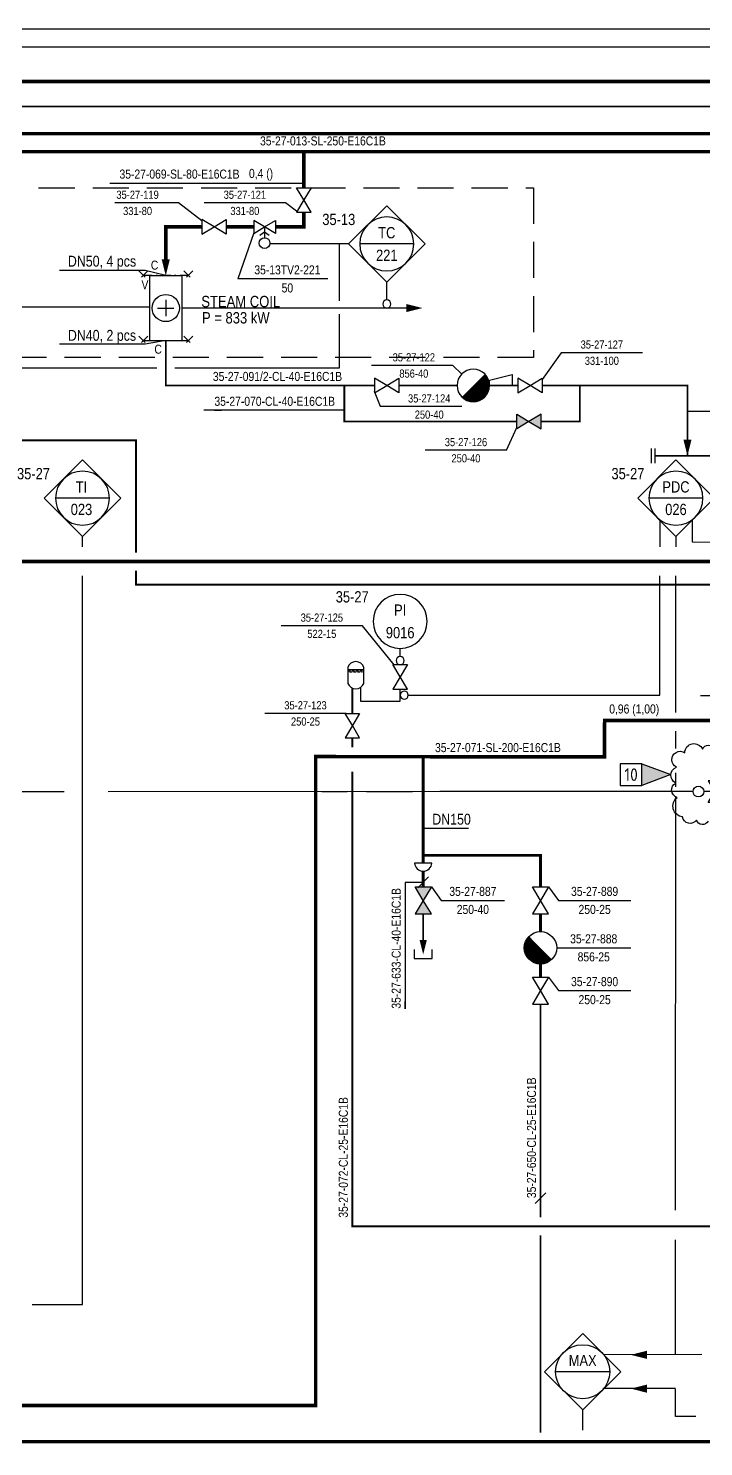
# Model space of a CAD drawing. Header units: millimetres. Extents: x -415 to 12957, y -5 to 599.
# Drawn here: x 1983.3 to 2170.5, y 201.1 to 594.2 of the extents above; entities that cross this region are included whole.
import ezdxf
from ezdxf.enums import TextEntityAlignment as Align

# ---------------------------------------------------------------- set-up
doc = ezdxf.new("R2010")
doc.units = ezdxf.units.MM
doc.header["$LTSCALE"] = 10
doc.header["$MEASUREMENT"] = 0
doc.linetypes.add('DASHDOT2', pattern=[0.5, 0.25, -0.125, 0, -0.125])
doc.linetypes.add('DASHEDX2', pattern=[1.5, 1, -0.5])
doc.layers.get('0').update_dxf_attribs({"linetype": 'CONTINUOUS'})
for name, color, linetype in [('HOYRYPATTERIT', 7, 'CONTINUOUS'), ('P-A-SHEET', 3, 'CONTINUOUS'), ('P-COND', 4, 'CONTINUOUS'), ('P-CVPOS', 7, 'CONTINUOUS'), ('P-DELIVERY_LIMIT', 1, 'DASHDOT2'), ('P-EQUIPMENTS', 7, 'CONTINUOUS'), ('P-FITTINGS', 7, 'CONTINUOUS'), ('P-HATCH', 7, 'CONTINUOUS'), ('P-INSTRPOS_TEXTS', 7, 'CONTINUOUS'), ('P-INSTRU', 7, 'CONTINUOUS'), ('P-LINEPOS', 7, 'CONTINUOUS'), ('P-MASS1', 6, 'CONTINUOUS'), ('P-OTHER', 7, 'CONTINUOUS'), ('P-REVISIONS', 1, 'CONTINUOUS'), ('P-STEAM1', 6, 'CONTINUOUS'), ('P-SYMB', 7, 'CONTINUOUS'), ('P-TEXT', 7, 'CONTINUOUS'), ('P-VALVEPOS', 7, 'CONTINUOUS'), ('P-VENTS', 7, 'CONTINUOUS'), ('PUTKIKARTIOT', 7, 'CONTINUOUS'), ('VEDENEROTTIMET', 7, 'CONTINUOUS')]:
    doc.layers.add(name, color=color, linetype=linetype)
doc.styles.add('ARIAL', font='ARIALN.TTF')
doc.styles.add('ARIALN', font='ARIALN.TTF')
doc.styles.add('CTS_REV', font='isocp.shx')
doc.styles.add('LEGIBLE', font='ARIALN.TTF')
doc.styles.add('MODESTD', font='ARIALN.TTF')
doc.styles.add('ROMANS', font='ARIALN.TTF')
doc.styles.get("Standard").update_dxf_attribs({"font": 'ARIALN.TTF'})

# ---------------------------------------------------------------- blocks, each defined once
blk = doc.blocks.new('LPoist')
at = {"const_width": 3.75}
blk.add_lwpolyline([(1.33, 2.42, -1), (-1.33, 5.08, -5.843182)], format="xyb", dxfattribs=at)
blk.add_circle((0, 3.75), 3.75)
blk = doc.blocks.new('ARROW')
blk.add_solid([(-2.5, -1.25), (-2.5, 1.25), (2.5, 0)])
at = {"linetype": 'Continuous', "flags": 1}
blk.add_attdef('SYM_WIDTH', (0, 0), '', height=3, dxfattribs=at)
blk = doc.blocks.new('höyrypatteri')
for p, q in [((0, 5), (0, -5)), ((0, 5), (5, 5)), ((5, 5), (5, -5)), ((1.25, 0), (3.75, 0)), ((2.5, 1.25), (2.5, -1.25)), ((0, -5), (5, -5))]:
    blk.add_line(p, q)
blk.add_circle((2.5, 0), 2.09)
blk = doc.blocks.new('supistuskartio')
for p, q in [((-2.5, -0.28), (-2.5, -1.464)), ((2.5, -0.28), (-2.5, -0.28)), ((-2.5, -1.464), (2.5, -2.664)), ((2.5, -2.664), (2.5, -0.28))]:
    blk.add_line(p, q)
at = {"linetype": 'Continuous', "style": 'LEGIBLE', "flags": 9}
blk.add_attdef('FC', (0, 3.5), '', height=1.8, dxfattribs=at)
blk = doc.blocks.new('PPI_0103B')
at = {"color": 0, "linetype": 'ByBlock'}
blk.add_circle((0, 0), 1.25, dxfattribs=at)
blk = doc.blocks.new('PPI_0900A')
at = {"color": 0, "linetype": 'ByBlock'}
blk.add_line((-2.5, 0), (2.5, 0), dxfattribs=at)
blk = doc.blocks.new('PPI_1000A')
at = {"color": 0, "linetype": 'ByBlock'}
blk.add_line((-1, 0), (1, 0), dxfattribs=at)
blk = doc.blocks.new('PPI_1207A')
at = {"color": 0, "linetype": 'ByBlock'}
for p, q in [((-8.5, 0), (0, 8.5)), ((0, 8.5), (8.5, 0)), ((0, -8.5), (-8.5, 0)), ((-6, 0), (6, 0)), ((8.5, 0), (0, -8.5))]:
    blk.add_line(p, q, dxfattribs=at)
blk.add_circle((0, 0), 6, dxfattribs=at)
blk = doc.blocks.new('PPI_1100A')
at = {"color": 0, "linetype": 'ByBlock'}
blk.add_line((0, 0), (2, 0), dxfattribs=at)
blk = doc.blocks.new('PPI_1200A')
at = {"color": 0, "linetype": 'ByBlock'}
blk.add_circle((0, 0), 6, dxfattribs=at)
blk = doc.blocks.new('P7A1100')
at = {"color": 0, "linetype": 'ByBlock'}
for points in [[(-3, -1.8), (-3, 1.8), (0, 0)], [(3, -1.8), (3, 1.8), (0, 0)]]:
    blk.add_lwpolyline(points, close=True, dxfattribs=at)
blk = doc.blocks.new('CVO63E5')
at = {"color": 0, "linetype": 'Continuous'}
blk.add_lwpolyline([(-1.5, 4.5, -1), (1.5, 4.5, -1), (-1.5, 4.5)], format="xyb", close=True, dxfattribs=at)
blk.add_lwpolyline([(0, 0), (0, 3)], dxfattribs=at)
at = {"layer": 'P-VENTS', "color": 0, "linetype": 'Continuous'}
for points in [[(-3, -1.8), (-3, 1.8), (0, 0)], [(3, -1.8), (3, 1.8), (0, 0)]]:
    blk.add_lwpolyline(points, close=True, dxfattribs=at)
blk = doc.blocks.new('PRO66DD')
h = blk.add_hatch(color=0)
h.paths.add_polyline_path([(-3, 1.8), (-3, -1.8), (0, 0)])
h.paths.add_polyline_path([(3, -1.8), (3, 1.8), (0, 0)])
at = {"layer": 'P-VENTS', "color": 0, "linetype": 'Continuous'}
for points in [[(-3, -1.8), (-3, 1.8), (0, 0)], [(3, -1.8), (3, 1.8), (0, 0)]]:
    blk.add_lwpolyline(points, close=True, dxfattribs=at)
blk = doc.blocks.new('P7A0127')
at = {"color": 0, "linetype": 'ByBlock'}
for p, q in [((-7.5, 20), (-7.5, 17.5)), ((7.5, 17.5), (-7.5, 17.5)), ((-7.5, 17.5), (-7.5, 5)), ((7.5, 17.5), (7.5, 20)), ((7.5, 5), (7.5, 17.5))]:
    blk.add_line(p, q, dxfattribs=at)
at = {"color": 0, "linetype": 'DASHEDX2', "ltscale": 0.25}
for points in [[(-7.5, 16.5), (7.5, 16.5)], [(-6, 15.5), (6, 15.5)]]:
    blk.add_lwpolyline(points, dxfattribs=at)
at = {"color": 0, "linetype": 'ByBlock'}
for centre, start, end in [((0, 16.9), 22.4569, 157.5431), ((0, 8.1), 202.4569, 337.5431)]:
    blk.add_arc(centre, 8.12, start, end, dxfattribs=at)
blk = doc.blocks.new('p7a1370')
at = {"color": 0, "linetype": 'ByBlock'}
for p, q in [((1.25, 1.25), (-1.25, -1.25)), ((-1.25, 1.25), (1.25, -1.25))]:
    blk.add_line(p, q, dxfattribs=at)
blk = doc.blocks.new('PPI_2100A')
at = {"color": 0, "linetype": 'ByBlock'}
blk.add_line((0, 0), (2, 0), dxfattribs=at)
blk = doc.blocks.new('P7A1214')
at = {"color": 0, "linetype": 'ByBlock'}
for p, q in [((-1, 2), (-1, -2)), ((0, 2), (0, -2))]:
    blk.add_line(p, q, dxfattribs=at)
blk = doc.blocks.new('CVE632F')
at = {"color": 0, "linetype": 'Continuous'}
blk.add_lwpolyline([(-1.5, 4.5, -1), (1.5, 4.5, -1), (-1.5, 4.5)], format="xyb", close=True, dxfattribs=at)
for points in [[(-1.27, 2.39), (0, 1.5), (1.27, 2.39)], [(0, 0), (0, 3)]]:
    blk.add_lwpolyline(points, dxfattribs=at)
at = {"layer": 'P-VENTS', "color": 0, "linetype": 'Continuous'}
for points in [[(-3, -1.8), (-3, 1.8), (0, 0)], [(3, -1.8), (3, 1.8), (0, 0)]]:
    blk.add_lwpolyline(points, close=True, dxfattribs=at)
blk = doc.blocks.new('PREC27C')
at = {"layer": 'P-HATCH'}
h = blk.add_hatch(color=0, dxfattribs=at)
h.paths.add_polyline_path([(-3, 1.8), (-3, -1.8), (0, 0)])
h.paths.add_polyline_path([(3, -1.8), (3, 1.8), (0, 0)])
at = {"layer": 'P-VENTS', "color": 0, "linetype": 'Continuous'}
for points in [[(-3, -1.8), (-3, 1.8), (0, 0)], [(3, -1.8), (3, 1.8), (0, 0)]]:
    blk.add_lwpolyline(points, close=True, dxfattribs=at)
blk = doc.blocks.new('P7A1305')
at = {"color": 0, "linetype": 'ByBlock'}
blk.add_solid([(-4, -1), (-4, 1), (0, 0)], dxfattribs=at)
blk = doc.blocks.new('P7A1304')
at = {"color": 0, "linetype": 'ByBlock'}
blk.add_line((1.5, 1.5), (-1.5, -1.5), dxfattribs=at)
blk = doc.blocks.new('P7A1372')
at = {"color": 0, "linetype": 'ByBlock'}
blk.add_lwpolyline([(-14, 3), (-14, -3), (-8, -3), (-8, 3)], close=True, dxfattribs=at)
blk.add_lwpolyline([(-8, 3), (0, 0), (-8, -3)], dxfattribs=at)
blk.add_solid([(-8, -3), (-8, 3), (0, 0)], dxfattribs=at)
at = {"color": 7, "linetype": 'Continuous', "style": 'CTS_REV'}
blk.add_attdef('A', text='', height=3.5, dxfattribs=at).set_placement((-11, 0), align=Align.MIDDLE)

msp = doc.modelspace()

# ---------------------------------------------------------------- linework, layer by layer
at = {"layer": 'P-A-SHEET', "color": 7, "const_width": 0.35}
for points in [[(-410, 0), (12952.06, 0), (12952.06, 594), (-410, 594)], [(-405, 5), (12947.06, 5), (12947.06, 589), (-405, 589)]]:
    msp.add_lwpolyline(points, close=True, dxfattribs=at)
at = {"layer": 'P-COND', "linetype": 'Continuous', "const_width": 0.5}
for points in [[(1939.44, 567.5), (1939.44, 572.5), (2759.99, 572.5), (2759.99, 567.5)], [(2086, 495.21), (2102.11, 495.21)], [(2111.11, 495.21), (2118.99, 495.21)], [(1939.44, 481.25), (1939.44, 480), (2013.13, 480), (2013.13, 448.91)], [(1939.44, 481.25), (1939.44, 480), (2013.13, 480), (2013.13, 448.91)], [(2156.94, 475.71), (5944.77, 475.71), (5944.77, 465.05), (5976.85, 465.05)], [(2539.99, 394.67), (2539.99, 440), (2013.13, 440), (2013.13, 443.91)], [(2073.09, 404.33), (2073.09, 411.38)], [(2073.09, 394.96), (2073.09, 397.58)], [(2125.24, 323.75), (2125.24, 264.68)], [(2125.24, 259.68), (2125.24, 205)]]:
    msp.add_lwpolyline(points, dxfattribs=at)
at = {"layer": 'P-COND', "linetype": 'Continuous'}
for points in [[(2021.38, 507.66, 0.5, 0.5, 0), (2021.38, 495.21, 0.5, 0.5, 0), (2079.25, 495.21, 0, 0, 0)], [(2070.87, 495.21, 0.5, 0.5, 0), (2070.87, 485.21, 0.5, 0.5, 0), (2118.65, 485.21, 0, 0, 0)], [(2125.4, 485.21, 0.5, 0.5, 0), (2136.12, 485.21, 0.5, 0.5, 0), (2136.12, 495.21, 0, 0, 0)], [(2125.74, 495.21, 0.5, 0.5, 0), (2165.96, 495.21, 0.5, 0.5, 0), (2165.96, 475.71, 0, 0, 0)], [(2222.92, 249.98, 0.5, 0.5, 0), (2222.92, 262.18, 0.5, 0.5, 0), (2073.09, 262.18, 0.5, 0.5, 0), (2073.09, 388.21, 0, 0, 0)]]:
    msp.add_lwpolyline(points, format="xyseb", dxfattribs=at)
at = {"layer": 'P-COND', "const_width": 0.5}
msp.add_lwpolyline([(2092.74, 348.75), (2092.74, 341.5)], dxfattribs=at)
at = {"layer": 'P-CVPOS'}
msp.add_lwpolyline([(2045.75, 537.47), (2041.34, 524.75)], dxfattribs=at)
at = {"layer": 'P-DELIVERY_LIMIT'}
for points in [[(2015.15, 525.76), (2027.65, 525.76)], [(2015.13, 507.66), (2027.63, 507.66)]]:
    msp.add_lwpolyline(points, dxfattribs=at)
at = {"layer": 'P-INSTRU'}
msp.add_line((2088.6, 409.39), (2158.28, 409.39), dxfattribs=at)
at = {"layer": 'P-INSTRU', "linetype": 'Continuous'}
for points in [[(2072.03, 534.43), (2050.4, 534.43)], [(2082.65, 518.91), (2082.63, 523.83)], [(1998.3, 450.48), (1998.3, 453.37)], [(1984.35, 240.49), (1998.3, 240.49), (1998.3, 442.47)], [(2086.35, 420.08), (2086.35, 422.33)], [(2075.34, 411.38), (2075.34, 407.71)], [(2086.35, 407.71), (2086.35, 411.08)], [(2075.34, 407.71), (2086.35, 407.71)], [(2136.93, 205.66), (2136.93, 211.28)], [(2168.33, 209.48), (2162.62, 209.48)]]:
    msp.add_lwpolyline(points, dxfattribs=at)
at = {"layer": 'P-INSTRU'}
for points in [[(2069.44, 534.43), (2069.44, 518.71)], [(2069.44, 515), (2069.44, 500), (2023.88, 500)], [(2018.88, 500), (1959.33, 500)], [(2158.28, 457.87), (2158.28, 450.47)], [(2167.28, 457.87), (2167.28, 451.84)], [(2162.78, 453.37), (2162.78, 450.47)], [(2167.28, 451.84), (2326.76, 451.8)], [(2158.28, 409.39), (2158.28, 442.47)], [(2162.76, 404.54), (2162.78, 442.47)], [(2162.75, 394.62), (2162.75, 399.41)], [(2162.75, 383.97), (2162.75, 387.86)], [(2162.7, 266.7), (2162.75, 381.18)], [(2162.68, 226.64), (2162.69, 258.47)]]:
    msp.add_lwpolyline(points, dxfattribs=at)
at = {"layer": 'P-LINEPOS'}
for points in [[(2070.87, 488.32), (2031.93, 488.32)], [(2207.41, 487.96), (2165.96, 487.96)], [(2092.74, 357.5), (2087.74, 357.5), (2087.74, 322.5)], [(2125.24, 270), (2125.24, 272.5)]]:
    msp.add_lwpolyline(points, dxfattribs=at)
at = {"layer": 'P-MASS1', "const_width": 0.8}
for points in [[(2092.74, 392.5), (2092.74, 362.86)], [(2092.74, 365), (2125.24, 365), (2125.24, 356.25)], [(2092.74, 360.61), (2092.74, 356.25)], [(2125.24, 348.75), (2125.24, 343.86)], [(2125.24, 334.86), (2125.24, 331.25)]]:
    msp.add_lwpolyline(points, dxfattribs=at)
at = {"layer": 'P-OTHER'}
for p, q in [((1993.19, 382.6), (1976.94, 382.6)), ((2167.52, 382.67), (2005.46, 382.6)), ((2071.63, 382.6), (2064.66, 382.6)), ((2089.81, 382.6), (2076.97, 382.6)), ((2167.52, 382.67), (2097.33, 382.67))]:
    msp.add_line(p, q, dxfattribs=at)
at = {"layer": 'P-OTHER', "color": 0, "linetype": 'ByBlock'}
for p, q in [((2136.93, 232.49), (2126.33, 221.88)), ((2147.54, 221.88), (2136.93, 232.49)), ((2126.33, 221.88), (2136.93, 211.28)), ((2144.42, 221.88), (2129.45, 221.88)), ((2136.93, 211.28), (2147.54, 221.88))]:
    msp.add_line(p, q, dxfattribs=at)
at = {"layer": 'P-OTHER'}
for points in [[(2005.87, 551.29), (2059.63, 551.29)], [(2066.34, 524.75), (2041.34, 524.75)], [(2066.34, 524.75), (2041.34, 524.75)], [(2193.01, 409.22), (2169.63, 409.22)], [(2092.74, 372.5), (2105.24, 372.5)], [(2169.96, 226.66), (2142.85, 226.57)], [(2162.62, 217.2), (2142.5, 217.2)], [(2162.62, 209.48), (2162.62, 217.05)]]:
    msp.add_lwpolyline(points, dxfattribs=at)
at = {"layer": 'P-OTHER', "linetype": 'DASHEDX2'}
msp.add_lwpolyline([(1851.15, 550), (2123.34, 550), (2123.34, 503), (1851.15, 503)], close=True, dxfattribs=at)
at = {"layer": 'P-OTHER', "linetype": 'Continuous'}
for points in [[(1991.93, 527.19), (2015.68, 527.19), (2021.4, 525.76)], [(2016.88, 516.94), (1943.94, 516.94)], [(2090.3, 516.66), (2025.88, 516.66)], [(2021.38, 507.66), (2015.68, 506.63), (1991.93, 506.63)]]:
    msp.add_lwpolyline(points, dxfattribs=at)
at = {"layer": 'P-OTHER', "color": 0, "linetype": 'ByBlock'}
msp.add_circle((2136.93, 221.88), 7.49, dxfattribs=at)
at = {"layer": 'P-REVISIONS'}
for points in [[(2171.72, 374.48, -0.666667), (2168.49, 374.77, -1.362064), (2168.49, 374.77, -0.666667), (2164.58, 375.65, -1.190666), (2164.58, 375.65, -0.666667), (2163.11, 381.03, -0.343209), (2163.11, 381.03, -0.666667), (2162.72, 385.04, -0.251149), (2162.72, 385.04, -0.666667), (2162.92, 389.43, -0.176986), (2162.92, 389.43, -1.065233), (2165.23, 393.44, -0.187339), (2165.23, 393.44, -13.442983), (2165.23, 393.44, 0.073106), (2165.23, 393.44, 0.073106)], [(2165.23, 393.44, -0.802576), (2170.15, 394.42, 0.614186), (2170.15, 394.42, -0.666667), (2173.48, 394.42, 0.666667)]]:
    msp.add_lwpolyline(points, format="xyb", dxfattribs=at)
at = {"layer": 'P-STEAM1', "linetype": 'Continuous', "const_width": 1}
for points in [[(1230.31, 579.44), (6591.76, 579.44)], [(1230.31, 565), (6459.81, 565)], [(1230.31, 560), (6459.81, 560)], [(2059.63, 550), (2059.63, 560)], [(2038.13, 539.16), (2045.75, 539.16)], [(1230.31, 446.44), (2477.49, 446.38), (2482.49, 446.38), (2492.49, 446.38), (6312.49, 446.06), (6327.49, 446.06), (6459.81, 446.05)], [(2194.53, 402.38), (2143.02, 402.38), (2142.95, 392.32)], [(1230.31, 212.5), (2062.92, 212.5), (2062.92, 392.85), (2062.92, 392.85)], [(1279.14, 202.5), (3010.59, 202.5), (3010.59, 392.68), (3312.53, 392.68)], [(2062.92, 392.35), (2143.48, 392.3)]]:
    msp.add_lwpolyline(points, dxfattribs=at)
at = {"layer": 'P-STEAM1', "linetype": 'Continuous'}
for points in [[(2051.75, 539.16, 1, 1, 0), (2059.63, 539.16, 1, 1, 0), (2059.63, 543.25, 0, 0, 0)], [(2021.38, 530.16, 1, 1, 0), (2021.38, 539.16, 1, 1, 0), (2031.38, 539.16, 0, 0, 0)]]:
    msp.add_lwpolyline(points, format="xyseb", dxfattribs=at)
at = {"layer": 'P-VALVEPOS'}
for points in [[(2031.38, 540.84), (2024.87, 545.82), (2007.27, 545.82)], [(2057.94, 543.25), (2054.6, 545.82), (2032, 545.82)], [(2153.49, 504.3), (2130.99, 504.3), (2125.74, 496.9)], [(2100.96, 500.76), (2078.36, 500.76)], [(2100.96, 500.76), (2103.4, 498.36)], [(2080.9, 489.38), (2079.25, 493.53)], [(2103.4, 489.38), (2080.8, 489.38)], [(2115.83, 477.27), (2118.65, 483.53)], [(2115.83, 477.27), (2093.23, 477.27)], [(2075.92, 428.63), (2053.32, 428.63)], [(2084.67, 417.83), (2075.92, 428.63)], [(2071.4, 404.33), (2048.8, 404.33)], [(2094.99, 356.25), (2097.74, 352.5), (2115.24, 352.5)], [(2127.49, 356.25), (2130.24, 352.5), (2150.24, 352.5)], [(2090.24, 338.86), (2090.24, 336.36), (2095.24, 336.36), (2095.24, 338.86)], [(2129.74, 339.36), (2150.24, 339.36)], [(2127.49, 331.25), (2130.24, 327.5), (2150.24, 327.5)]]:
    msp.add_lwpolyline(points, dxfattribs=at)
at = {"layer": 'VEDENEROTTIMET'}
msp.add_lwpolyline([(2095.12, 362.86), (2090.35, 362.86)], dxfattribs=at)
msp.add_arc((2092.74, 362.99), 2.39, 183.296, 356.704, dxfattribs=at)

# ---------------------------------------------------------------- block references
at = {"layer": 'HOYRYPATTERIT', "xscale": 1.800000000000182, "yscale": 1.800000000000182, "zscale": 1.800000000000182}
msp.add_blockref('höyrypatteri', (2016.88, 516.66), dxfattribs=at)
at = {"layer": 'P-COND', "linetype": 'Continuous', "xscale": -0.900000000000091, "yscale": 0.900000000000091, "zscale": 0.900000000000091, "rotation": 89.99999999999967}
msp.add_blockref('ARROW', (2165.96, 477.96), dxfattribs=at)
at = {"layer": 'P-CVPOS', "color": 140, "xscale": -1}
msp.add_blockref('PPI_1000A', (2055.09, 524.75), dxfattribs=at)
at = {"layer": 'P-DELIVERY_LIMIT'}
for p in [(2015.15, 525.76), (2027.65, 525.76), (2015.13, 507.66), (2027.63, 507.66)]:
    msp.add_blockref('p7a1370', p, dxfattribs=at)
at = {"layer": 'P-EQUIPMENTS', "xscale": 0.3002463749403548, "yscale": 0.3002463749403548, "zscale": 0.3002463749403548}
msp.add_blockref('P7A0127', (2074.06, 411.16), dxfattribs=at)
at = {"layer": 'P-FITTINGS'}
msp.add_blockref('P7A1214', (2156.94, 475.71), dxfattribs=at)
at = {"layer": 'P-INSTRU', "color": 140}
for name, p, xscale, yscale, zscale in [('PPI_1207A', (2082.64, 534.43), -1.2478, 1.2478, 1.2478), ('PPI_1207A', (1998.3, 463.98), -1.2478, 1.2478, 1.2478), ('PPI_1207A', (2162.78, 463.98), -1.2478, 1.2478, 1.2478), ('PPI_1200A', (2086.35, 429.83), -1.2478, 1.2478, 1.2478), ('PPI_0103B', (2086.35, 418.96), -0.899999999999636, 0.899999999999636, 0.899999999999636), ('PPI_0103B', (2087.48, 409.39), -0.899999999999636, 0.899999999999636, 0.899999999999636)]:
    msp.add_blockref(name, p, dxfattribs=dict(at, xscale=xscale, yscale=yscale, zscale=zscale))
at = {"layer": 'P-INSTRU', "color": 1, "xscale": -0.899999999999636, "yscale": 0.899999999999636, "zscale": 0.899999999999636}
msp.add_blockref('PPI_0103B', (2082.65, 517.78), dxfattribs=at)
at = {"layer": 'P-LINEPOS', "color": 140}
for name, p in [('PPI_1100A', (2008.56, 551.29)), ('PPI_2100A', (2034.44, 495.21)), ('PPI_1100A', (2034.87, 488.32)), ('PPI_1100A', (2096.64, 392.34))]:
    msp.add_blockref(name, p, dxfattribs=at)
at = {"layer": 'P-LINEPOS'}
for p in [(2092.74, 357.5), (2125.24, 270)]:
    msp.add_blockref('P7A1304', p, dxfattribs=at)
at = {"layer": 'P-LINEPOS', "color": 140, "rotation": 90}
for p in [(2087.74, 322.5), (2125.24, 270), (2073.09, 264.58)]:
    msp.add_blockref('PPI_1100A', p, dxfattribs=at)
at = {"layer": 'P-OTHER', "linetype": 'Continuous', "xscale": -0.8999999999996362, "yscale": 0.8999999999996362, "zscale": 0.8999999999996362, "rotation": 180}
msp.add_blockref('ARROW', (2090.3, 516.66), dxfattribs=at)
at = {"layer": 'P-REVISIONS'}
msp.add_blockref('P7A1372', (2161.36, 387.36), dxfattribs=at).add_auto_attribs({'A': '10'})
at = {"layer": 'P-STEAM1', "linetype": 'Continuous', "xscale": -0.900000000000091, "yscale": 0.900000000000091, "zscale": 0.900000000000091, "rotation": 89.99999999999967}
msp.add_blockref('ARROW', (2021.38, 527.91), dxfattribs=at)
at = {"layer": 'P-SYMB', "yscale": 1.199999999999818, "zscale": 1.199999999999818}
for p, xscale in [((2106.61, 490.71), -1.199999999999818), ((2125.24, 334.86), 1.199999999999818)]:
    msp.add_blockref('LPoist', p, dxfattribs=dict(at, xscale=xscale))
at = {"layer": 'P-SYMB', "rotation": 270}
msp.add_blockref('P7A1305', (2092.74, 337.5), dxfattribs=at)
at = {"layer": 'P-SYMB', "xscale": 0.9000000000000908, "yscale": 0.9000000000000908, "zscale": 0.9000000000000908, "rotation": 179.9095511451919}
for p in [(2152.49, 226.57), (2152.49, 217.2)]:
    msp.add_blockref('ARROW', p, dxfattribs=at)
at = {"layer": 'P-VALVEPOS', "color": 140, "xscale": -0.9, "yscale": 0.9, "zscale": 0.9}
for p in [(2013.57, 545.82), (2043.3, 545.82), (2142.24, 504.3), (2090.13, 500.76), (2094.4, 489.38), (2104.58, 477.27), (2064.64, 428.63), (2060.1, 404.33)]:
    msp.add_blockref('PPI_0900A', p, dxfattribs=at)
at = {"layer": 'P-VALVEPOS', "color": 140}
for p in [(2106.49, 352.5), (2140.24, 352.5), (2139.99, 339.36), (2140.24, 327.5)]:
    msp.add_blockref('PPI_0900A', p, dxfattribs=at)
at = {"layer": 'P-VENTS'}
for name, p, xscale, yscale, zscale, rotation in [('P7A1100', (2059.63, 546.62), 1.125, 1.125, 1.125, 270), ('P7A1100', (2034.75, 539.16), 1.125, 1.125, 1.125, 180), ('P7A1100', (2082.63, 495.21), 1.125, 1.125, 1.125, 180), ('P7A1100', (2122.36, 495.21), 1.125, 1.125, 1.125, 180), ('P7A1100', (2086.35, 414.46), 1.125, 1.125, 1.125, 270), ('P7A1100', (2073.09, 400.96), 1.125, 1.125, 1.125, 270), ('PREC27C', (2092.74, 352.5), 1.25, 1.25, 1.25, 270), ('P7A1100', (2125.24, 352.5), 1.25, 1.25, 1.25, 270), ('P7A1100', (2125.24, 327.5), 1.25, 1.25, 1.25, 270)]:
    msp.add_blockref(name, p, dxfattribs=dict(at, xscale=xscale, yscale=yscale, zscale=zscale, rotation=rotation))
for name, p, rotation in [('CVE632F', (2048.75, 539.16), 180), ('CVO63E5', (2173.52, 382.67), 90)]:
    msp.add_blockref(name, p, dxfattribs=dict(at, rotation=rotation))
at = {"layer": 'P-VENTS', "xscale": 1.125000000000022, "yscale": 1.125000000000022, "zscale": 1.125000000000022}
msp.add_blockref('PRO66DD', (2122.03, 485.21), dxfattribs=at)
at = {"layer": 'PUTKIKARTIOT', "xscale": -1.258389262000037, "yscale": 1.258389262000037, "zscale": 1.258389262000037, "rotation": 180}
msp.add_blockref('supistuskartio', (2114.24, 494.86), dxfattribs=at)

# ---------------------------------------------------------------- texts
at = {"layer": 'P-CVPOS', "color": 140, "style": 'ARIAL'}
for s, p in [('35-13TV2-221', (2055.09, 527.25)), ('50', (2055.09, 522.25))]:
    msp.add_text(s, height=2.5, dxfattribs=at).set_placement(p, align=Align.MIDDLE)
at = {"layer": 'P-DELIVERY_LIMIT', "style": 'ROMANS'}
for p in [(2017.25, 527.31), (2018.24, 504.01)]:
    msp.add_attdef('C', p, '', height=2.5, dxfattribs=at)
msp.add_attdef('V', text='', height=2.5, dxfattribs=at).set_placement((2016.56, 521.84), align=Align.RIGHT)
at = {"layer": 'P-INSTRPOS_TEXTS', "style": 'ARIAL'}
for s, p in [('35-13', (2073.9, 539.67)), ('35-27', (1989.29, 469.22)), ('35-27', (2077.62, 435.07))]:
    msp.add_text(s, height=3.119, dxfattribs=at).set_placement(p, align=Align.RIGHT)
for s, p in [('TC', (2082.64, 537.55)), ('221', (2082.64, 531.31)), ('TI', (1998.02, 467.1)), ('023', (1998.02, 460.86)), ('PI', (2086.35, 432.95)), ('9016', (2086.35, 426.71))]:
    msp.add_text(s, height=3.119, dxfattribs=at).set_placement(p, align=Align.MIDDLE)
at = {"layer": 'P-INSTRU', "style": 'ARIAL'}
msp.add_text('35-27', height=3.119, dxfattribs=at).set_placement((2154.04, 469.22), align=Align.RIGHT)
for s, p in [('PDC', (2162.78, 467.1)), ('026', (2162.78, 460.86))]:
    msp.add_text(s, height=3.119, dxfattribs=at).set_placement(p, align=Align.MIDDLE)
at = {"layer": 'P-LINEPOS', "color": 140, "style": 'ARIAL'}
for s, p in [('35-27-013-SL-250-E16C1B', (2047.52, 562.99)), ('35-27-069-SL-80-E16C1B', (2008.56, 553.79)), ('0,4 ()', (2044.44, 553.97)), ('35-27-091/2-CL-40-E16C1B', (2034.44, 497.71)), ('35-27-070-CL-40-E16C1B', (2034.87, 490.82)), ('0,96 (1,00)', (2144.29, 405.56)), ('35-27-071-SL-200-E16C1B', (2096.01, 394.86))]:
    msp.add_text(s, height=2.5, dxfattribs=at).set_placement(p, align=Align.MIDDLE_LEFT)
for s, p in [('35-27-633-CL-40-E16C1B', (2085.24, 322.5)), ('35-27-650-CL-25-E16C1B', (2122.74, 270)), ('35-27-072-CL-25-E16C1B', (2070.59, 264.58))]:
    msp.add_text(s, height=2.5, rotation=90, dxfattribs=at).set_placement(p, align=Align.MIDDLE_LEFT)
at = {"layer": 'P-OTHER', "linetype": 'Continuous', "style": 'MODESTD'}
for s, p in [('STEAM COIL', (2031.24, 516.89)), ('P = 833 kW', (2031.41, 512.39))]:
    msp.add_text(s, height=3.15, dxfattribs=at).set_placement(p)
at = {"layer": 'P-TEXT', "style": 'ARIALN'}
for s, p in [('DN50, 4 pcs', (1994.25, 528.15)), ('DN40, 2 pcs', (1994.25, 507.6))]:
    msp.add_text(s, height=3, dxfattribs=at).set_placement(p)
msp.add_text('DN150', height=3, dxfattribs=at).set_placement((2095.24, 375), align=Align.MIDDLE_LEFT)
msp.add_text('MAX', height=3.119, dxfattribs=at).set_placement((2136.93, 225), align=Align.MIDDLE)
at = {"layer": 'P-VALVEPOS', "color": 140, "style": 'ARIAL'}
for s, height, p in [('35-27-119', 2.25, (2013.57, 548.07)), ('35-27-121', 2.25, (2043.3, 548.07)), ('331-80', 2.25, (2013.57, 543.57)), ('331-80', 2.25, (2043.3, 543.57)), ('35-27-127', 2.25, (2142.24, 506.55)), ('35-27-122', 2.25, (2090.13, 503.01)), ('331-100', 2.25, (2142.24, 502.05)), ('856-40', 2.25, (2090.13, 498.51)), ('35-27-124', 2.25, (2094.4, 491.63)), ('250-40', 2.25, (2094.4, 487.13)), ('35-27-126', 2.25, (2104.58, 479.52)), ('250-40', 2.25, (2104.58, 475.02)), ('35-27-125', 2.25, (2064.64, 430.88)), ('522-15', 2.25, (2064.64, 426.38)), ('35-27-123', 2.25, (2060.1, 406.58)), ('250-25', 2.25, (2060.1, 402.08)), ('35-27-887', 2.5, (2106.49, 355)), ('35-27-889', 2.5, (2140.24, 355)), ('250-40', 2.5, (2106.49, 350)), ('250-25', 2.5, (2140.24, 350)), ('35-27-888', 2.5, (2139.99, 341.86)), ('856-25', 2.5, (2139.99, 336.86)), ('35-27-890', 2.5, (2140.24, 330)), ('250-25', 2.5, (2140.24, 325))]:
    msp.add_text(s, height=height, dxfattribs=at).set_placement(p, align=Align.MIDDLE)

doc.saveas('drawing.dxf')
